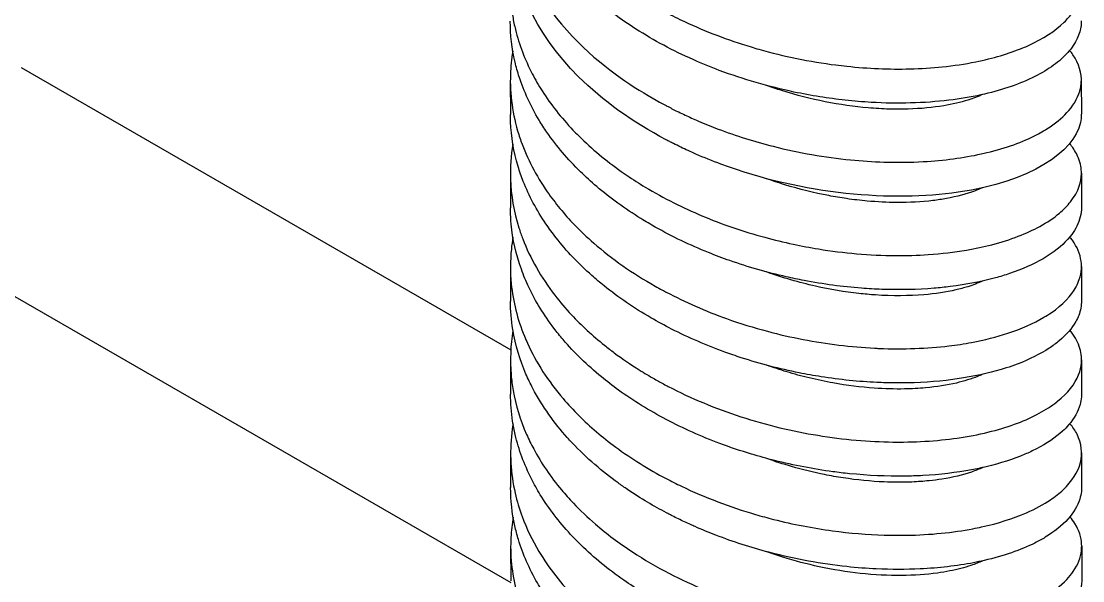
# Model space of a CAD drawing. Header units: millimetres. Extents: x 129 to 6329, y 33 to 3553.
# Drawn here: x 5141.91 to 5179.09, y 3196.58 to 3216.18 of the extents above; entities that cross this region are included whole.
import ezdxf

# ---------------------------------------------------------------- set-up
doc = ezdxf.new("R2010")
doc.units = ezdxf.units.MM
doc.layers.add('vistasIsometricas', color=255, linetype='Continuous')

msp = doc.modelspace()

# ---------------------------------------------------------------- linework, layer by layer
at = {"layer": 'vistasIsometricas', "extrusion": (1e-16, 0.816497, 0.57735)}
for p, q in [((5176.539, 3215.081), (5176.539, 3215.081)), ((5141.909, 3214.561), (5159.057, 3204.677)), ((5159.039, 3214.113), (5159.04, 3212.917)), ((5179.039, 3214.127), (5179.04, 3212.931)), ((5176.541, 3211.813), (5176.541, 3211.813)), ((5159.042, 3210.845), (5159.043, 3209.649)), ((5179.042, 3210.86), (5179.043, 3209.664)), ((5134.838, 3210.478), (5159.052, 3196.521)), ((5159.044, 3207.578), (5159.045, 3206.382)), ((5179.044, 3207.593), (5179.045, 3206.397)), ((5176.546, 3205.278), (5176.546, 3205.278)), ((5159.047, 3204.311), (5159.047, 3203.115)), ((5179.047, 3204.325), (5179.047, 3203.129)), ((5176.548, 3202.011), (5176.548, 3202.011)), ((5159.049, 3201.043), (5159.05, 3199.847)), ((5179.049, 3201.058), (5179.05, 3199.862)), ((5176.551, 3198.744), (5176.551, 3198.744)), ((5169.979, 3198.382), (5169.979, 3198.382)), ((5159.051, 3197.776), (5159.052, 3196.58)), ((5179.051, 3197.79), (5179.052, 3196.595))]:
    msp.add_line(p, q, dxfattribs=at)
at = {"layer": 'vistasIsometricas'}
for points, knots in [([(5179.038, 3216.199), (5179.038, 3216.126), (5179.032, 3216.053), (5178.996, 3215.828), (5178.946, 3215.676), (5178.783, 3215.355), (5178.662, 3215.187), (5178.365, 3214.873), (5178.192, 3214.728), (5177.793, 3214.451), (5177.567, 3214.32), (5177.057, 3214.075), (5176.773, 3213.961), (5176.17, 3213.762), (5175.855, 3213.677), (5175.167, 3213.526), (5174.793, 3213.464), (5173.974, 3213.365), (5173.526, 3213.332), (5172.614, 3213.307), (5172.153, 3213.314), (5171.381, 3213.358), (5171.077, 3213.383), (5170.176, 3213.482), (5169.575, 3213.577), (5168.09, 3213.891), (5167.211, 3214.144), (5166.049, 3214.58), (5165.743, 3214.705), (5165.09, 3214.995), (5164.746, 3215.163), (5164.077, 3215.521), (5163.752, 3215.711), (5163.12, 3216.115), (5162.814, 3216.33), (5162.082, 3216.892), (5161.675, 3217.252), (5161.168, 3217.774), (5161.035, 3217.919), (5160.518, 3218.52), (5160.183, 3218.994), (5159.81, 3219.664), (5159.718, 3219.845), (5159.404, 3220.536), (5159.238, 3221.055), (5159.109, 3221.747), (5159.084, 3221.912), (5159.045, 3222.291), (5159.033, 3222.505), (5159.033, 3222.719)], [0.567244, 0.567244, 0.567244, 0.567244, 0.597818, 0.597818, 0.662002, 0.662002, 0.736098, 0.736098, 0.805451, 0.805451, 0.87485, 0.87485, 0.946097, 0.946097, 1.014149, 1.014149, 1.08593, 1.08593, 1.164423, 1.164423, 1.240005, 1.240005, 1.288315, 1.288315, 1.381503, 1.381503, 1.518174, 1.518174, 1.568093, 1.568093, 1.626419, 1.626419, 1.684942, 1.684942, 1.744433, 1.744433, 1.834211, 1.834211, 1.868039, 1.868039, 1.971599, 1.971599, 2.009346, 2.009346, 2.114075, 2.114075, 2.146803, 2.146803, 2.189036, 2.189036, 2.189036, 2.189036]), ([(5159.121, 3221.683), (5159.12, 3221.675), (5159.119, 3221.667), (5159.117, 3221.66), (5158.778, 3219.595), (5159.527, 3217.828), (5160.471, 3216.545), (5161.42, 3215.255), (5162.547, 3214.418), (5163.381, 3213.878), (5163.841, 3213.581), (5164.221, 3213.372), (5164.494, 3213.228)], [0.180594072, 0.180594072, 0.180594072, 0.180594072, 0.180607589, 0.180607589, 0.180607589, 0.184158757, 0.184158757, 0.184158757, 0.187727821, 0.187727821, 0.187727821, 0.18969353, 0.18969353, 0.18969353, 0.18969353]), ([(5164.494, 3212.032), (5163.328, 3212.647), (5162.281, 3213.395), (5161.431, 3214.241), (5159.902, 3215.763), (5159.057, 3217.607), (5159.043, 3219.452)], [0.808190664, 0.808190664, 0.808190664, 0.808190664, 0.809635748, 0.809635748, 0.809635748, 0.812234197, 0.812234197, 0.812234197, 0.812234197]), ([(5159.124, 3218.416), (5159.096, 3218.254), (5159.075, 3218.091), (5159.015, 3217.402), (5159.036, 3216.874), (5159.15, 3216.197), (5159.182, 3216.043), (5159.349, 3215.363), (5159.546, 3214.845), (5159.913, 3214.14), (5160.029, 3213.94), (5160.458, 3213.266), (5160.82, 3212.808), (5161.358, 3212.242), (5161.486, 3212.114), (5162.074, 3211.557), (5162.58, 3211.153), (5163.336, 3210.639), (5163.549, 3210.503), (5164.091, 3210.176), (5164.425, 3209.993), (5165.087, 3209.661), (5165.413, 3209.511), (5166.459, 3209.07), (5167.199, 3208.817), (5168.282, 3208.523), (5168.615, 3208.442), (5169.242, 3208.309), (5169.535, 3208.254), (5170.279, 3208.133), (5170.726, 3208.078), (5171.627, 3208), (5172.078, 3207.978), (5172.915, 3207.972), (5173.302, 3207.984), (5174.145, 3208.041), (5174.593, 3208.094), (5175.325, 3208.219), (5175.619, 3208.282), (5176.232, 3208.44), (5176.543, 3208.539), (5177.104, 3208.755), (5177.355, 3208.871), (5177.845, 3209.139), (5178.075, 3209.294), (5178.422, 3209.586), (5178.552, 3209.72), (5178.801, 3210.035), (5178.903, 3210.22), (5179.014, 3210.549), (5179.039, 3210.693), (5179.045, 3211.02), (5179.011, 3211.202), (5178.883, 3211.527), (5178.802, 3211.671), (5178.677, 3211.839), (5178.655, 3211.867), (5178.632, 3211.895)], [0.986667, 0.986667, 0.986667, 0.986667, 1.018881, 1.018881, 1.122813, 1.122813, 1.153373, 1.153373, 1.258699, 1.258699, 1.300987, 1.300987, 1.403499, 1.403499, 1.434103, 1.434103, 1.539234, 1.539234, 1.579059, 1.579059, 1.637879, 1.637879, 1.692356, 1.692356, 1.809407, 1.809407, 1.860946, 1.860946, 1.906414, 1.906414, 1.976336, 1.976336, 2.049054, 2.049054, 2.114541, 2.114541, 2.196268, 2.196268, 2.255747, 2.255747, 2.326574, 2.326574, 2.394128, 2.394128, 2.472299, 2.472299, 2.533475, 2.533475, 2.61304, 2.61304, 2.673455, 2.673455, 2.750043, 2.750043, 2.812242, 2.812242, 2.824744, 2.824744, 2.824744, 2.824744]), ([(5164.491, 3216.495), (5164.704, 3216.383), (5164.922, 3216.275), (5165.145, 3216.17), (5165.87, 3215.83), (5166.651, 3215.531), (5167.471, 3215.284), (5167.563, 3215.256), (5167.655, 3215.229), (5167.747, 3215.203), (5168.617, 3214.956), (5169.527, 3214.768), (5170.443, 3214.651), (5170.57, 3214.635), (5170.697, 3214.62), (5170.825, 3214.607), (5171.569, 3214.528), (5172.314, 3214.496), (5173.036, 3214.515), (5173.422, 3214.524), (5173.801, 3214.548), (5174.17, 3214.586), (5174.574, 3214.628), (5174.965, 3214.687), (5175.339, 3214.762), (5175.946, 3214.884), (5176.506, 3215.049), (5176.996, 3215.253), (5177.06, 3215.279), (5177.123, 3215.306), (5177.184, 3215.334), (5177.697, 3215.566), (5178.124, 3215.842), (5178.437, 3216.149), (5178.552, 3216.262), (5178.652, 3216.379), (5178.735, 3216.499), (5178.87, 3216.694), (5178.963, 3216.898), (5179.007, 3217.107), (5179.073, 3217.417), (5179.032, 3217.738), (5178.876, 3218.051), (5178.868, 3218.066), (5178.86, 3218.082), (5178.852, 3218.097), (5178.792, 3218.209), (5178.717, 3218.32), (5178.627, 3218.43)], [0.18391321, 0.18391321, 0.18391321, 0.18391321, 0.18430945, 0.18430945, 0.18430945, 0.18559452, 0.18559452, 0.18559452, 0.18573811, 0.18573811, 0.18573811, 0.18708848, 0.18708848, 0.18708848, 0.18727582, 0.18727582, 0.18727582, 0.18837218, 0.18837218, 0.18837218, 0.18895713, 0.18895713, 0.18895713, 0.18959822, 0.18959822, 0.18959822, 0.19063843, 0.19063843, 0.19063843, 0.19077369, 0.19077369, 0.19077369, 0.19190441, 0.19190441, 0.19190441, 0.19231974, 0.19231974, 0.19231974, 0.19299514, 0.19299514, 0.19299514, 0.19400104, 0.19400104, 0.19400104, 0.19404981, 0.19404981, 0.19404981, 0.19441134, 0.19441134, 0.19441134, 0.19441134]), ([(5179.043, 3209.664), (5179.043, 3209.442), (5178.989, 3209.22), (5178.832, 3208.906), (5178.772, 3208.809), (5178.526, 3208.476), (5178.283, 3208.25), (5177.889, 3207.98), (5177.795, 3207.921), (5177.361, 3207.668), (5176.968, 3207.493), (5176.364, 3207.289), (5176.199, 3207.239), (5175.544, 3207.06), (5175.014, 3206.957), (5174.263, 3206.864), (5174.078, 3206.845), (5173.304, 3206.781), (5172.688, 3206.767), (5171.815, 3206.798), (5171.577, 3206.811), (5170.677, 3206.881), (5170.003, 3206.97), (5169.118, 3207.139), (5168.911, 3207.182), (5168.038, 3207.381), (5167.376, 3207.57), (5166.477, 3207.885), (5166.227, 3207.979), (5165.333, 3208.339), (5164.709, 3208.638), (5163.947, 3209.068), (5163.779, 3209.167), (5163.058, 3209.614), (5162.539, 3209.989), (5161.867, 3210.561), (5161.678, 3210.733), (5161.05, 3211.348), (5160.657, 3211.81), (5160.225, 3212.435), (5160.133, 3212.578), (5159.751, 3213.212), (5159.518, 3213.718), (5159.295, 3214.407), (5159.247, 3214.58), (5159.094, 3215.228), (5159.038, 3215.705), (5159.038, 3216.184)], [18.408549, 18.408549, 18.408549, 18.408549, 18.501825, 18.501825, 18.543899, 18.543899, 18.649225, 18.649225, 18.679628, 18.679628, 18.783341, 18.783341, 18.820444, 18.820444, 18.92501, 18.92501, 18.958478, 18.958478, 19.061918, 19.061918, 19.100173, 19.100173, 19.205018, 19.205018, 19.23719, 19.23719, 19.340198, 19.340198, 19.380303, 19.380303, 19.485477, 19.485477, 19.515823, 19.515823, 19.618266, 19.618266, 19.660882, 19.660882, 19.766212, 19.766212, 19.797025, 19.797025, 19.90128, 19.90128, 19.9361, 19.9361, 20.030568, 20.030568, 20.030568, 20.030568]), ([(5159.126, 3215.148), (5159.125, 3215.141), (5159.124, 3215.133), (5159.122, 3215.125), (5159.078, 3214.859), (5159.052, 3214.592), (5159.043, 3214.323), (5159.019, 3213.62), (5159.117, 3212.911), (5159.336, 3212.215), (5159.36, 3212.139), (5159.386, 3212.063), (5159.413, 3211.986), (5159.628, 3211.378), (5159.938, 3210.781), (5160.334, 3210.209), (5160.61, 3209.811), (5160.928, 3209.424), (5161.285, 3209.054), (5161.498, 3208.833), (5161.725, 3208.618), (5161.965, 3208.409), (5162.598, 3207.857), (5163.321, 3207.351), (5164.109, 3206.906), (5164.194, 3206.858), (5164.279, 3206.811), (5164.365, 3206.764), (5164.409, 3206.74), (5164.464, 3206.711), (5164.498, 3206.693)], [0.197254543, 0.197254543, 0.197254543, 0.197254543, 0.197264307, 0.197264307, 0.197264307, 0.1976048, 0.1976048, 0.1976048, 0.19849635, 0.19849635, 0.19849635, 0.19859429, 0.19859429, 0.19859429, 0.19937819, 0.19937819, 0.19937819, 0.199924273, 0.199924273, 0.199924273, 0.200250628, 0.200250628, 0.200250628, 0.201113949, 0.201113949, 0.201113949, 0.20120658, 0.20120658, 0.20120658, 0.201254256, 0.201254256, 0.201254256, 0.201254256]), ([(5164.494, 3213.228), (5164.498, 3213.226), (5164.54, 3213.204), (5164.563, 3213.192), (5164.686, 3213.128), (5164.811, 3213.065), (5164.936, 3213.004), (5165.086, 3212.931), (5165.236, 3212.86), (5165.389, 3212.792), (5165.467, 3212.757), (5165.546, 3212.722), (5165.626, 3212.688), (5165.854, 3212.59), (5166.085, 3212.496), (5166.319, 3212.408), (5166.949, 3212.169), (5167.597, 3211.967), (5168.249, 3211.801), (5169.151, 3211.572), (5170.063, 3211.414), (5170.952, 3211.327), (5171.348, 3211.287), (5171.74, 3211.262), (5172.125, 3211.25), (5172.598, 3211.235), (5173.059, 3211.241), (5173.504, 3211.266), (5174.23, 3211.307), (5174.912, 3211.399), (5175.53, 3211.534), (5175.598, 3211.549), (5175.665, 3211.564), (5175.732, 3211.58), (5176.401, 3211.741), (5176.989, 3211.955), (5177.473, 3212.206), (5177.644, 3212.295), (5177.802, 3212.388), (5177.947, 3212.486), (5178.212, 3212.664), (5178.431, 3212.856), (5178.602, 3213.056), (5178.814, 3213.306), (5178.951, 3213.569), (5179.008, 3213.835), (5179.022, 3213.9), (5179.031, 3213.964), (5179.036, 3214.028), (5179.06, 3214.361), (5178.961, 3214.695), (5178.743, 3215.012), (5178.709, 3215.062), (5178.671, 3215.113), (5178.63, 3215.163)], [0.189693539, 0.189693539, 0.189693539, 0.189693539, 0.189721944, 0.189721944, 0.189721944, 0.189874166, 0.189874166, 0.189874166, 0.190054803, 0.190054803, 0.190054803, 0.190147908, 0.190147908, 0.190147908, 0.190416075, 0.190416075, 0.190416075, 0.191138621, 0.191138621, 0.191138621, 0.192137676, 0.192137676, 0.192137676, 0.192583712, 0.192583712, 0.192583712, 0.193132581, 0.193132581, 0.193132581, 0.194028803, 0.194028803, 0.194028803, 0.194127455, 0.194127455, 0.194127455, 0.195122334, 0.195122334, 0.195122334, 0.195473894, 0.195473894, 0.195473894, 0.196117234, 0.196117234, 0.196117234, 0.196918985, 0.196918985, 0.196918985, 0.197112111, 0.197112111, 0.197112111, 0.198106988, 0.198106988, 0.198106988, 0.198266466, 0.198266466, 0.198266466, 0.198266466]), ([(5175.574, 3213.616), (5175.421, 3213.545), (5175.251, 3213.48), (5174.811, 3213.342), (5174.528, 3213.275), (5173.839, 3213.16), (5173.422, 3213.119), (5172.759, 3213.099), (5172.538, 3213.099), (5172.071, 3213.112), (5171.826, 3213.126), (5171.086, 3213.19), (5170.581, 3213.261), (5169.564, 3213.464), (5169.055, 3213.594), (5168.369, 3213.81), (5168.189, 3213.87), (5168.011, 3213.934)], [-15.5464152, -15.5464152, -15.5464152, -15.5464152, -15.4968869, -15.4968869, -15.4293089, -15.4293089, -15.3459972, -15.3459972, -15.3060376, -15.3060376, -15.2638716, -15.2638716, -15.1816252, -15.1816252, -15.1012234, -15.1012234, -15.0726813, -15.0726813, -15.0726813, -15.0726813]), ([(5179.045, 3206.397), (5179.045, 3206.223), (5179.012, 3206.05), (5178.918, 3205.806), (5178.884, 3205.734), (5178.712, 3205.426), (5178.515, 3205.197), (5178.152, 3204.895), (5178.037, 3204.81), (5177.597, 3204.521), (5177.222, 3204.333), (5176.668, 3204.124), (5176.54, 3204.079), (5175.955, 3203.892), (5175.455, 3203.773), (5174.714, 3203.653), (5174.509, 3203.625), (5173.723, 3203.537), (5173.113, 3203.506), (5172.28, 3203.514), (5172.082, 3203.52), (5171.244, 3203.558), (5170.588, 3203.624), (5169.668, 3203.769), (5169.41, 3203.815), (5168.472, 3204.003), (5167.794, 3204.18), (5166.934, 3204.458), (5166.742, 3204.524), (5165.909, 3204.826), (5165.286, 3205.095), (5164.443, 3205.524), (5164.201, 3205.656), (5163.379, 3206.133), (5162.829, 3206.508), (5162.178, 3207.03), (5162.035, 3207.151), (5161.426, 3207.69), (5161.005, 3208.133), (5160.516, 3208.758), (5160.398, 3208.92), (5159.961, 3209.563), (5159.696, 3210.06), (5159.427, 3210.744), (5159.367, 3210.918), (5159.158, 3211.611), (5159.068, 3212.136), (5159.042, 3212.748), (5159.04, 3212.832), (5159.04, 3212.917)], [13.542953, 13.542953, 13.542953, 13.542953, 13.615874, 13.615874, 13.64679, 13.64679, 13.749402, 13.749402, 13.791268, 13.791268, 13.896593, 13.896593, 13.926835, 13.926835, 14.030304, 14.030304, 14.068451, 14.068451, 14.173276, 14.173276, 14.205567, 14.205567, 14.308616, 14.308616, 14.348557, 14.348557, 14.453713, 14.453713, 14.48421, 14.48421, 14.586698, 14.586698, 14.629125, 14.629125, 14.73446, 14.73446, 14.765128, 14.765128, 14.869208, 14.869208, 14.904785, 14.904785, 15.008914, 15.008914, 15.044286, 15.044286, 15.148351, 15.148351, 15.165021, 15.165021, 15.165021, 15.165021]), ([(5179.039, 3212.931), (5179.04, 3212.831), (5179.029, 3212.731), (5179.007, 3212.631), (5178.779, 3211.596), (5177.258, 3210.562), (5174.725, 3210.192), (5172.425, 3209.855), (5169.316, 3210.097), (5166.413, 3211.177), (5166.116, 3211.287), (5165.823, 3211.406), (5165.533, 3211.532), (5165.357, 3211.61), (5165.182, 3211.69), (5165.008, 3211.773), (5164.922, 3211.815), (5164.836, 3211.857), (5164.75, 3211.9), (5164.707, 3211.922), (5164.664, 3211.944), (5164.622, 3211.965), (5164.601, 3211.976), (5164.579, 3211.987), (5164.558, 3211.999), (5164.537, 3212.01), (5164.507, 3212.025), (5164.494, 3212.032)], [0.803237419, 0.803237419, 0.803237419, 0.803237419, 0.803454256, 0.803454256, 0.803454256, 0.805695974, 0.805695974, 0.805695974, 0.807730137, 0.807730137, 0.807730137, 0.807937692, 0.807937692, 0.807937692, 0.808064178, 0.808064178, 0.808064178, 0.808127421, 0.808127421, 0.808127421, 0.808159043, 0.808159043, 0.808159043, 0.808174853, 0.808174853, 0.808174853, 0.808190664, 0.808190664, 0.808190664, 0.808190664]), ([(5159.128, 3211.881), (5159.06, 3211.475), (5159.032, 3211.065), (5159.045, 3210.653), (5159.063, 3210.083), (5159.161, 3209.509), (5159.34, 3208.943), (5159.381, 3208.813), (5159.426, 3208.684), (5159.475, 3208.556), (5159.735, 3207.877), (5160.113, 3207.213), (5160.6, 3206.581), (5160.779, 3206.349), (5160.973, 3206.121), (5161.181, 3205.899), (5161.529, 3205.527), (5161.916, 3205.169), (5162.339, 3204.831), (5162.451, 3204.742), (5162.565, 3204.653), (5162.681, 3204.567), (5162.96, 3204.359), (5163.252, 3204.16), (5163.556, 3203.969), (5163.73, 3203.86), (5163.908, 3203.754), (5164.09, 3203.65), (5164.21, 3203.582), (5164.327, 3203.518), (5164.455, 3203.45), (5164.471, 3203.441), (5164.488, 3203.433), (5164.501, 3203.426)], [0.203508438, 0.203508438, 0.203508438, 0.203508438, 0.203973465, 0.203973465, 0.203973465, 0.204616874, 0.204616874, 0.204616874, 0.204764027, 0.204764027, 0.204764027, 0.20554054, 0.20554054, 0.20554054, 0.205825743, 0.205825743, 0.205825743, 0.206303738, 0.206303738, 0.206303738, 0.206430178, 0.206430178, 0.206430178, 0.206732395, 0.206732395, 0.206732395, 0.206905932, 0.206905932, 0.206905932, 0.207020435, 0.207020435, 0.207020435, 0.207034613, 0.207034613, 0.207034613, 0.207034613]), ([(5175.577, 3210.348), (5175.49, 3210.308), (5175.397, 3210.27), (5175.014, 3210.128), (5174.683, 3210.039), (5174.163, 3209.945), (5174.006, 3209.921), (5173.447, 3209.854), (5173.017, 3209.83), (5172.233, 3209.835), (5171.892, 3209.852), (5171.303, 3209.905), (5171.061, 3209.933), (5170.609, 3209.998), (5170.401, 3210.033), (5169.682, 3210.17), (5169.165, 3210.297), (5168.437, 3210.52), (5168.225, 3210.591), (5168.014, 3210.667)], [-13.6785138, -13.6785138, -13.6785138, -13.6785138, -13.6504133, -13.6504133, -13.5681724, -13.5681724, -13.5345559, -13.5345559, -13.452846, -13.452846, -13.3938751, -13.3938751, -13.3539182, -13.3539182, -13.3202884, -13.3202884, -13.2386051, -13.2386051, -13.2048343, -13.2048343, -13.2048343, -13.2048343]), ([(5179.047, 3203.129), (5179.047, 3203.094), (5179.046, 3203.059), (5179.036, 3202.934), (5179.021, 3202.844), (5178.928, 3202.511), (5178.794, 3202.27), (5178.53, 3201.965), (5178.458, 3201.892), (5178.136, 3201.596), (5177.831, 3201.388), (5177.338, 3201.134), (5177.203, 3201.071), (5176.66, 3200.84), (5176.206, 3200.693), (5175.539, 3200.535), (5175.368, 3200.499), (5174.66, 3200.367), (5174.087, 3200.299), (5173.274, 3200.255), (5173.06, 3200.248), (5172.223, 3200.238), (5171.578, 3200.266), (5170.724, 3200.352), (5170.529, 3200.375), (5169.658, 3200.492), (5168.976, 3200.622), (5168.025, 3200.861), (5167.754, 3200.936), (5167.11, 3201.13), (5166.739, 3201.255), (5165.727, 3201.635), (5165.1, 3201.914), (5163.909, 3202.542), (5163.349, 3202.887), (5162.622, 3203.412), (5162.423, 3203.566), (5161.733, 3204.132), (5161.284, 3204.568), (5160.778, 3205.16), (5160.671, 3205.293), (5160.218, 3205.888), (5159.923, 3206.367), (5159.591, 3207.07), (5159.503, 3207.281), (5159.24, 3208.013), (5159.12, 3208.541), (5159.055, 3209.232), (5159.046, 3209.391), (5159.043, 3209.583), (5159.043, 3209.616), (5159.043, 3209.649)], [0.567316, 0.567316, 0.567316, 0.567316, 0.582137, 0.582137, 0.61975, 0.61975, 0.72334, 0.72334, 0.757267, 0.757267, 0.861726, 0.861726, 0.89845, 0.89845, 1.00225, 1.00225, 1.036818, 1.036818, 1.141129, 1.141129, 1.177333, 1.177333, 1.281257, 1.281257, 1.311812, 1.311812, 1.417138, 1.417138, 1.459416, 1.459416, 1.518033, 1.518033, 1.621949, 1.621949, 1.724833, 1.724833, 1.765475, 1.765475, 1.870712, 1.870712, 1.900587, 1.900587, 2.002899, 2.002899, 2.046111, 2.046111, 2.151423, 2.151423, 2.182678, 2.182678, 2.189263, 2.189263, 2.189263, 2.189263]), ([(5159.131, 3208.614), (5159.108, 3208.476), (5159.089, 3208.338), (5159.075, 3208.2), (5159.035, 3207.795), (5159.034, 3207.388), (5159.073, 3206.983), (5159.134, 3206.363), (5159.289, 3205.747), (5159.533, 3205.148), (5159.567, 3205.065), (5159.602, 3204.983), (5159.64, 3204.901), (5159.946, 3204.224), (5160.368, 3203.572), (5160.889, 3202.961), (5161.062, 3202.759), (5161.245, 3202.561), (5161.439, 3202.368), (5161.831, 3201.978), (5162.264, 3201.609), (5162.731, 3201.264), (5163.279, 3200.86), (5163.874, 3200.49), (5164.503, 3200.158)], [0.208284934, 0.208284934, 0.208284934, 0.208284934, 0.208479703, 0.208479703, 0.208479703, 0.20905068, 0.20905068, 0.20905068, 0.209924792, 0.209924792, 0.209924792, 0.210045545, 0.210045545, 0.210045545, 0.211040414, 0.211040414, 0.211040414, 0.211369881, 0.211369881, 0.211369881, 0.212035304, 0.212035304, 0.212035304, 0.21281497, 0.21281497, 0.21281497, 0.21281497]), ([(5164.498, 3206.693), (5165.167, 3206.341), (5165.877, 3206.03), (5166.612, 3205.767), (5167.082, 3205.598), (5167.563, 3205.449), (5168.049, 3205.32), (5168.46, 3205.21), (5168.876, 3205.115), (5169.291, 3205.035), (5170.132, 3204.873), (5170.974, 3204.771), (5171.791, 3204.729), (5171.845, 3204.726), (5171.899, 3204.724), (5171.953, 3204.722), (5172.81, 3204.686), (5173.637, 3204.717), (5174.402, 3204.809), (5174.674, 3204.842), (5174.938, 3204.882), (5175.193, 3204.93), (5175.648, 3205.015), (5176.073, 3205.123), (5176.463, 3205.251), (5176.944, 3205.409), (5177.369, 3205.598), (5177.728, 3205.81), (5177.818, 3205.863), (5177.903, 3205.917), (5177.984, 3205.973), (5178.386, 3206.249), (5178.681, 3206.558), (5178.856, 3206.882), (5178.902, 3206.967), (5178.939, 3207.053), (5178.968, 3207.139), (5179.05, 3207.38), (5179.066, 3207.627), (5179.015, 3207.872), (5178.964, 3208.119), (5178.845, 3208.363), (5178.659, 3208.597), (5178.651, 3208.608), (5178.643, 3208.618), (5178.635, 3208.628)], [0.201254257, 0.201254257, 0.201254257, 0.201254257, 0.202182756, 0.202182756, 0.202182756, 0.202777176, 0.202777176, 0.202777176, 0.203281153, 0.203281153, 0.203281153, 0.204300096, 0.204300096, 0.204300096, 0.204367281, 0.204367281, 0.204367281, 0.205441574, 0.205441574, 0.205441574, 0.205823016, 0.205823016, 0.205823016, 0.206504429, 0.206504429, 0.206504429, 0.207345936, 0.207345936, 0.207345936, 0.207556159, 0.207556159, 0.207556159, 0.208597128, 0.208597128, 0.208597128, 0.208868856, 0.208868856, 0.208868856, 0.209627677, 0.209627677, 0.209627677, 0.210391776, 0.210391776, 0.210391776, 0.210424959, 0.210424959, 0.210424959, 0.210424959]), ([(5175.579, 3207.081), (5175.423, 3207.009), (5175.249, 3206.943), (5174.927, 3206.843), (5174.788, 3206.805), (5174.303, 3206.693), (5173.927, 3206.635), (5172.999, 3206.558), (5172.431, 3206.553), (5171.639, 3206.606), (5171.445, 3206.624), (5170.752, 3206.701), (5170.242, 3206.786), (5169.155, 3207.031), (5168.582, 3207.196), (5168.016, 3207.4)], [-16.7924171, -16.7924171, -16.7924171, -16.7924171, -16.74199, -16.74199, -16.7069879, -16.7069879, -16.6265678, -16.6265678, -16.5238745, -16.5238745, -16.4913589, -16.4913589, -16.409115, -16.409115, -16.3185474, -16.3185474, -16.3185474, -16.3185474]), ([(5164.504, 3198.963), (5164.081, 3199.185), (5163.619, 3199.454), (5163.138, 3199.781), (5163.03, 3199.854), (5162.922, 3199.93), (5162.813, 3200.009), (5162.273, 3200.401), (5161.718, 3200.867), (5161.198, 3201.421), (5161.143, 3201.48), (5161.089, 3201.539), (5161.035, 3201.599), (5160.583, 3202.104), (5160.165, 3202.679), (5159.827, 3203.322), (5159.742, 3203.485), (5159.662, 3203.652), (5159.588, 3203.823), (5159.378, 3204.311), (5159.217, 3204.834), (5159.127, 3205.386), (5159.074, 3205.708), (5159.045, 3206.041), (5159.045, 3206.382)], [0.785069329, 0.785069329, 0.785069329, 0.785069329, 0.786603793, 0.786603793, 0.786603793, 0.786947603, 0.786947603, 0.786947603, 0.788647042, 0.788647042, 0.788647042, 0.788825881, 0.788825881, 0.788825881, 0.790324944, 0.790324944, 0.790324944, 0.79070416, 0.79070416, 0.79070416, 0.791783126, 0.791783126, 0.791783126, 0.792414242, 0.792414242, 0.792414242, 0.792414242]), ([(5159.133, 3205.346), (5159.046, 3204.831), (5159.025, 3204.313), (5159.084, 3203.614), (5159.107, 3203.432), (5159.23, 3202.728), (5159.387, 3202.211), (5159.685, 3201.534), (5159.768, 3201.365), (5160.123, 3200.7), (5160.45, 3200.22), (5160.965, 3199.605), (5161.104, 3199.45), (5161.488, 3199.046), (5161.745, 3198.802), (5162.419, 3198.221), (5162.853, 3197.895), (5163.728, 3197.321), (5164.161, 3197.069), (5165.023, 3196.623), (5165.449, 3196.426), (5166.239, 3196.101), (5166.599, 3195.968), (5167.432, 3195.688), (5167.908, 3195.551), (5168.76, 3195.341), (5169.134, 3195.261), (5169.885, 3195.125), (5170.26, 3195.069), (5170.957, 3194.987), (5171.279, 3194.958), (5172.406, 3194.888), (5173.186, 3194.896), (5174.5, 3195.006), (5175.049, 3195.088), (5175.748, 3195.243), (5175.935, 3195.289), (5176.595, 3195.476), (5177.025, 3195.639), (5177.51, 3195.88), (5177.615, 3195.937), (5178.047, 3196.189), (5178.32, 3196.402), (5178.617, 3196.718), (5178.692, 3196.811), (5178.921, 3197.145), (5179.017, 3197.393), (5179.051, 3197.716), (5179.053, 3197.787), (5179.037, 3198.105), (5178.958, 3198.349), (5178.764, 3198.667), (5178.707, 3198.747), (5178.642, 3198.826)], [0.986353, 0.986353, 0.986353, 0.986353, 1.088574, 1.088574, 1.12446, 1.12446, 1.228459, 1.228459, 1.263648, 1.263648, 1.367812, 1.367812, 1.403531, 1.403531, 1.462854, 1.462854, 1.550202, 1.550202, 1.628003, 1.628003, 1.699202, 1.699202, 1.756858, 1.756858, 1.831068, 1.831068, 1.889007, 1.889007, 1.947322, 1.947322, 1.998211, 1.998211, 2.12781, 2.12781, 2.231003, 2.231003, 2.270306, 2.270306, 2.375357, 2.375357, 2.406454, 2.406454, 2.509119, 2.509119, 2.550734, 2.550734, 2.656045, 2.656045, 2.686096, 2.686096, 2.789243, 2.789243, 2.824661, 2.824661, 2.824661, 2.824661]), ([(5164.501, 3203.426), (5164.522, 3203.415), (5164.543, 3203.403), (5164.564, 3203.392), (5165.374, 3202.97), (5166.236, 3202.614), (5167.115, 3202.329), (5167.567, 3202.182), (5168.024, 3202.054), (5168.481, 3201.944), (5168.923, 3201.837), (5169.367, 3201.748), (5169.807, 3201.676), (5170.71, 3201.528), (5171.599, 3201.452), (5172.442, 3201.441), (5172.46, 3201.441), (5172.478, 3201.441), (5172.496, 3201.441), (5173.328, 3201.433), (5174.115, 3201.49), (5174.831, 3201.601), (5175.207, 3201.659), (5175.563, 3201.732), (5175.896, 3201.817), (5176.219, 3201.901), (5176.521, 3201.996), (5176.8, 3202.101), (5177.357, 3202.313), (5177.82, 3202.566), (5178.176, 3202.844), (5178.186, 3202.852), (5178.195, 3202.859), (5178.205, 3202.867), (5178.569, 3203.157), (5178.817, 3203.475), (5178.945, 3203.8), (5178.998, 3203.936), (5179.03, 3204.073), (5179.042, 3204.211), (5179.058, 3204.406), (5179.032, 3204.601), (5178.965, 3204.792), (5178.897, 3204.987), (5178.787, 3205.177), (5178.637, 3205.36)], [0.207034613, 0.207034613, 0.207034613, 0.207034613, 0.207057392, 0.207057392, 0.207057392, 0.207924519, 0.207924519, 0.207924519, 0.20836952, 0.20836952, 0.20836952, 0.208800495, 0.208800495, 0.208800495, 0.209685549, 0.209685549, 0.209685549, 0.209704427, 0.209704427, 0.209704427, 0.210580001, 0.210580001, 0.210580001, 0.211039334, 0.211039334, 0.211039334, 0.211484172, 0.211484172, 0.211484172, 0.212374241, 0.212374241, 0.212374241, 0.212398338, 0.212398338, 0.212398338, 0.21332287, 0.21332287, 0.21332287, 0.213709148, 0.213709148, 0.213709148, 0.214258148, 0.214258148, 0.214258148, 0.214815694, 0.214815694, 0.214815694, 0.214815694]), ([(5175.582, 3203.814), (5175.525, 3203.788), (5175.466, 3203.762), (5175.186, 3203.65), (5174.938, 3203.573), (5174.337, 3203.432), (5173.974, 3203.375), (5173.345, 3203.318), (5173.097, 3203.304), (5172.502, 3203.294), (5172.148, 3203.303), (5171.317, 3203.363), (5170.834, 3203.422), (5170.063, 3203.561), (5169.783, 3203.62), (5169.241, 3203.751), (5168.98, 3203.822), (5168.485, 3203.971), (5168.251, 3204.049), (5168.018, 3204.132)], [-17.413702, -17.413702, -17.413702, -17.413702, -17.3954507, -17.3954507, -17.3298947, -17.3298947, -17.2517942, -17.2517942, -17.2046708, -17.2046708, -17.1424679, -17.1424679, -17.0632298, -17.0632298, -17.018545, -17.018545, -16.977274, -16.977274, -16.9400348, -16.9400348, -16.9400348, -16.9400348]), ([(5179.052, 3196.595), (5179.052, 3196.528), (5179.047, 3196.462), (5179.001, 3196.145), (5178.896, 3195.898), (5178.672, 3195.591), (5178.616, 3195.522), (5178.347, 3195.229), (5178.078, 3195.015), (5177.617, 3194.741), (5177.474, 3194.664), (5176.939, 3194.408), (5176.5, 3194.248), (5175.871, 3194.078), (5175.727, 3194.042), (5175.071, 3193.896), (5174.522, 3193.813), (5173.725, 3193.745), (5173.508, 3193.731), (5172.674, 3193.697), (5172.033, 3193.708), (5171.17, 3193.774), (5170.963, 3193.793), (5170.097, 3193.889), (5169.431, 3193.999), (5168.51, 3194.205), (5168.256, 3194.268), (5167.328, 3194.518), (5166.662, 3194.739), (5165.824, 3195.075), (5165.635, 3195.155), (5164.829, 3195.514), (5164.235, 3195.824), (5163.449, 3196.307), (5163.228, 3196.451), (5162.47, 3196.979), (5161.971, 3197.388), (5161.395, 3197.95), (5161.271, 3198.077), (5160.742, 3198.648), (5160.387, 3199.113), (5159.978, 3199.779), (5159.874, 3199.965), (5159.525, 3200.656), (5159.334, 3201.174), (5159.175, 3201.856), (5159.145, 3202.014), (5159.072, 3202.485), (5159.048, 3202.8), (5159.047, 3203.115)], [15.164651, 15.164651, 15.164651, 15.164651, 15.192563, 15.192563, 15.297652, 15.297652, 15.328511, 15.328511, 15.431101, 15.431101, 15.473034, 15.473034, 15.578354, 15.578354, 15.608651, 15.608651, 15.7122, 15.7122, 15.749977, 15.749977, 15.85471, 15.85471, 15.887403, 15.887403, 15.990581, 15.990581, 16.029938, 16.029938, 16.134997, 16.134997, 16.16604, 16.16604, 16.268687, 16.268687, 16.31037, 16.31037, 16.415682, 16.415682, 16.445787, 16.445787, 16.549026, 16.549026, 16.588125, 16.588125, 16.693138, 16.693138, 16.724435, 16.724435, 16.7866, 16.7866, 16.7866, 16.7866]), ([(5159.136, 3202.079), (5159.128, 3202.034), (5159.121, 3201.989), (5159.114, 3201.944), (5159.106, 3201.883), (5159.098, 3201.823), (5159.091, 3201.763), (5159.009, 3201.061), (5159.048, 3200.349), (5159.209, 3199.647), (5159.272, 3199.373), (5159.354, 3199.1), (5159.454, 3198.829), (5159.608, 3198.414), (5159.804, 3198.005), (5160.042, 3197.607), (5160.39, 3197.025), (5160.825, 3196.466), (5161.337, 3195.941), (5161.4, 3195.876), (5161.465, 3195.812), (5161.53, 3195.748), (5161.912, 3195.377), (5162.333, 3195.023), (5162.787, 3194.692), (5163.037, 3194.51), (5163.296, 3194.335), (5163.564, 3194.167), (5163.582, 3194.155), (5163.6, 3194.144), (5163.618, 3194.133), (5163.761, 3194.044), (5163.908, 3193.957), (5164.056, 3193.872), (5164.204, 3193.787), (5164.37, 3193.696), (5164.508, 3193.624)], [0.220214292, 0.220214292, 0.220214292, 0.220214292, 0.22027388, 0.22027388, 0.22027388, 0.220353278, 0.220353278, 0.220353278, 0.221278934, 0.221278934, 0.221278934, 0.221641133, 0.221641133, 0.221641133, 0.222197252, 0.222197252, 0.222197252, 0.223008386, 0.223008386, 0.223008386, 0.223108355, 0.223108355, 0.223108355, 0.223692012, 0.223692012, 0.223692012, 0.224012443, 0.224012443, 0.224012443, 0.224033825, 0.224033825, 0.224033825, 0.224204732, 0.224204732, 0.224204732, 0.224375639, 0.224375639, 0.224375639, 0.224375639]), ([(5164.503, 3200.158), (5164.677, 3200.067), (5164.853, 3199.978), (5165.032, 3199.893), (5165.857, 3199.497), (5166.732, 3199.166), (5167.624, 3198.905), (5167.835, 3198.843), (5168.046, 3198.786), (5168.259, 3198.732), (5168.945, 3198.558), (5169.637, 3198.425), (5170.32, 3198.332), (5170.935, 3198.249), (5171.544, 3198.199), (5172.134, 3198.181), (5172.401, 3198.172), (5172.664, 3198.171), (5172.923, 3198.175), (5173.754, 3198.19), (5174.537, 3198.269), (5175.244, 3198.404), (5175.344, 3198.423), (5175.443, 3198.443), (5175.54, 3198.465), (5176.128, 3198.594), (5176.659, 3198.762), (5177.116, 3198.962), (5177.432, 3199.1), (5177.714, 3199.252), (5177.957, 3199.416), (5178.123, 3199.528), (5178.272, 3199.646), (5178.401, 3199.767), (5178.72, 3200.066), (5178.925, 3200.39), (5179.007, 3200.72), (5179.089, 3201.05), (5179.05, 3201.387), (5178.889, 3201.711), (5178.825, 3201.841), (5178.742, 3201.969), (5178.639, 3202.093)], [0.212814971, 0.212814971, 0.212814971, 0.212814971, 0.21303017, 0.21303017, 0.21303017, 0.214025037, 0.214025037, 0.214025037, 0.214260056, 0.214260056, 0.214260056, 0.215019916, 0.215019916, 0.215019916, 0.215705141, 0.215705141, 0.215705141, 0.216014792, 0.216014792, 0.216014792, 0.217009659, 0.217009659, 0.217009659, 0.217150227, 0.217150227, 0.217150227, 0.218004533, 0.218004533, 0.218004533, 0.218595312, 0.218595312, 0.218595312, 0.218999419, 0.218999419, 0.218999419, 0.219994285, 0.219994285, 0.219994285, 0.220989156, 0.220989156, 0.220989156, 0.221387847, 0.221387847, 0.221387847, 0.221387847]), ([(5175.584, 3200.546), (5175.463, 3200.491), (5175.332, 3200.439), (5174.889, 3200.288), (5174.543, 3200.203), (5174.012, 3200.119), (5173.861, 3200.1), (5173.513, 3200.064), (5173.313, 3200.049), (5172.794, 3200.027), (5172.467, 3200.027), (5171.669, 3200.062), (5171.189, 3200.109), (5170.482, 3200.218), (5170.266, 3200.256), (5169.664, 3200.377), (5169.277, 3200.472), (5168.598, 3200.668), (5168.308, 3200.762), (5168.02, 3200.865)], [-18.0361423, -18.0361423, -18.0361423, -18.0361423, -17.9971702, -17.9971702, -17.9138166, -17.9138166, -17.8823751, -17.8823751, -17.8434367, -17.8434367, -17.7846139, -17.7846139, -17.7047206, -17.7047206, -17.6699154, -17.6699154, -17.6085283, -17.6085283, -17.5624812, -17.5624812, -17.5624812, -17.5624812]), ([(5179.055, 3193.327), (5179.055, 3193.327), (5179.055, 3193.327), (5179.055, 3193.077), (5178.986, 3192.829), (5178.807, 3192.51), (5178.756, 3192.433), (5178.522, 3192.124), (5178.281, 3191.902), (5177.868, 3191.621), (5177.75, 3191.548), (5177.274, 3191.284), (5176.867, 3191.111), (5176.266, 3190.919), (5176.119, 3190.876), (5175.486, 3190.709), (5174.96, 3190.609), (5174.18, 3190.516), (5173.959, 3190.495), (5173.132, 3190.437), (5172.501, 3190.43), (5171.658, 3190.471), (5171.465, 3190.483), (5170.625, 3190.552), (5169.966, 3190.641), (5169.032, 3190.822), (5168.76, 3190.88), (5167.809, 3191.109), (5167.136, 3191.312), (5166.288, 3191.624), (5166.1, 3191.697), (5165.277, 3192.034), (5164.664, 3192.33), (5163.874, 3192.78), (5163.67, 3192.903), (5162.91, 3193.388), (5162.388, 3193.778), (5161.764, 3194.33), (5161.618, 3194.466), (5161.041, 3195.036), (5160.656, 3195.49), (5160.208, 3196.142), (5160.095, 3196.321), (5159.703, 3196.997), (5159.479, 3197.507), (5159.274, 3198.187), (5159.232, 3198.347), (5159.099, 3198.952), (5159.05, 3199.399), (5159.05, 3199.847)], [10.298917, 10.298917, 10.298917, 10.298917, 10.299023, 10.299023, 10.40354, 10.40354, 10.437222, 10.437222, 10.540733, 10.540733, 10.578688, 10.578688, 10.683466, 10.683466, 10.715964, 10.715964, 10.819079, 10.819079, 10.858721, 10.858721, 10.96383, 10.96383, 10.994602, 10.994602, 11.097169, 11.097169, 11.139226, 11.139226, 11.244554, 11.244554, 11.274942, 11.274942, 11.378633, 11.378633, 11.415831, 11.415831, 11.520421, 11.520421, 11.553782, 11.553782, 11.657186, 11.657186, 11.695598, 11.695598, 11.800479, 11.800479, 11.832484, 11.832484, 11.920949, 11.920949, 11.920949, 11.920949]), ([(5179.05, 3199.862), (5179.05, 3199.812), (5179.047, 3199.762), (5179.042, 3199.713), (5179.032, 3199.62), (5179.012, 3199.529), (5178.983, 3199.437), (5178.908, 3199.199), (5178.77, 3198.965), (5178.571, 3198.744), (5178.367, 3198.516), (5178.1, 3198.3), (5177.775, 3198.104), (5177.66, 3198.034), (5177.538, 3197.967), (5177.409, 3197.903), (5176.913, 3197.654), (5176.315, 3197.446), (5175.64, 3197.291), (5175.516, 3197.263), (5175.39, 3197.236), (5175.261, 3197.211), (5174.681, 3197.1), (5174.053, 3197.026), (5173.392, 3196.994), (5172.897, 3196.971), (5172.383, 3196.971), (5171.858, 3196.996), (5171.519, 3197.012), (5171.175, 3197.038), (5170.828, 3197.075), (5169.937, 3197.17), (5169.028, 3197.335), (5168.135, 3197.568), (5168.12, 3197.572), (5168.106, 3197.576), (5168.091, 3197.579), (5167.464, 3197.745), (5166.844, 3197.944), (5166.243, 3198.176), (5165.994, 3198.271), (5165.749, 3198.372), (5165.508, 3198.478), (5165.457, 3198.501), (5165.406, 3198.523), (5165.356, 3198.546), (5165.211, 3198.612), (5165.067, 3198.679), (5164.925, 3198.749), (5164.854, 3198.784), (5164.783, 3198.819), (5164.713, 3198.854), (5164.673, 3198.875), (5164.632, 3198.896), (5164.592, 3198.917), (5164.565, 3198.93), (5164.543, 3198.942), (5164.512, 3198.958), (5164.508, 3198.96), (5164.505, 3198.962), (5164.504, 3198.963)], [0.77708101, 0.77708101, 0.77708101, 0.77708101, 0.777234231, 0.777234231, 0.777234231, 0.777518962, 0.777518962, 0.777518962, 0.778263125, 0.778263125, 0.778263125, 0.779029035, 0.779029035, 0.779029035, 0.779300648, 0.779300648, 0.779300648, 0.780347028, 0.780347028, 0.780347028, 0.780539107, 0.780539107, 0.780539107, 0.78140251, 0.78140251, 0.78140251, 0.78204918, 0.78204918, 0.78204918, 0.782467337, 0.782467337, 0.782467337, 0.783541729, 0.783541729, 0.783541729, 0.783559252, 0.783559252, 0.783559252, 0.784314288, 0.784314288, 0.784314288, 0.784625982, 0.784625982, 0.784625982, 0.784691806, 0.784691806, 0.784691806, 0.784880565, 0.784880565, 0.784880565, 0.784974945, 0.784974945, 0.784974945, 0.785029647, 0.785029647, 0.785029647, 0.785065524, 0.785065524, 0.785065524, 0.785069324, 0.785069324, 0.785069324, 0.785069324]), ([(5159.138, 3198.811), (5159.098, 3198.572), (5159.072, 3198.333), (5159.059, 3198.093), (5159.056, 3198.024), (5159.053, 3197.954), (5159.052, 3197.885), (5159.041, 3197.242), (5159.131, 3196.604), (5159.316, 3195.983), (5159.42, 3195.633), (5159.553, 3195.289), (5159.715, 3194.953), (5159.876, 3194.616), (5160.065, 3194.288), (5160.28, 3193.969), (5160.661, 3193.403), (5161.122, 3192.867), (5161.648, 3192.37), (5161.724, 3192.298), (5161.802, 3192.227), (5161.881, 3192.157), (5162.514, 3191.592), (5163.232, 3191.082), (5164.003, 3190.637), (5164.17, 3190.54), (5164.339, 3190.447), (5164.51, 3190.356)], [0.225012785, 0.225012785, 0.225012785, 0.225012785, 0.225382613, 0.225382613, 0.225382613, 0.225490194, 0.225490194, 0.225490194, 0.226484794, 0.226484794, 0.226484794, 0.227045459, 0.227045459, 0.227045459, 0.227605301, 0.227605301, 0.227605301, 0.228600724, 0.228600724, 0.228600724, 0.228745023, 0.228745023, 0.228745023, 0.229905024, 0.229905024, 0.229905024, 0.230155989, 0.230155989, 0.230155989, 0.230155989]), ([(5175.586, 3197.279), (5175.459, 3197.22), (5175.32, 3197.166), (5174.947, 3197.041), (5174.7, 3196.976), (5174.293, 3196.896), (5174.15, 3196.872), (5173.612, 3196.798), (5173.188, 3196.767), (5172.279, 3196.76), (5171.796, 3196.784), (5170.825, 3196.89), (5170.342, 3196.968), (5169.431, 3197.165), (5169.006, 3197.277), (5168.395, 3197.468), (5168.209, 3197.531), (5168.023, 3197.597)], [-16.1684482, -16.1684482, -16.1684482, -16.1684482, -16.1273629, -16.1273629, -16.0661827, -16.0661827, -16.0349433, -16.0349433, -15.9527616, -15.9527616, -15.8696089, -15.8696089, -15.7916133, -15.7916133, -15.7244472, -15.7244472, -15.6947508, -15.6947508, -15.6947508, -15.6947508])]:
    msp.add_open_spline(points, degree=3, knots=knots, dxfattribs=at)
for points in [[(5166.147, 3215.74), (5166.148, 3215.74), (5166.148, 3215.74), (5166.148, 3215.74)], [(5177.956, 3215.76), (5177.956, 3215.76), (5177.956, 3215.76), (5177.956, 3215.76)], [(5167.603, 3215.245), (5167.603, 3215.245), (5167.603, 3215.245), (5167.603, 3215.245)], [(5176.17, 3214.964), (5176.17, 3214.964), (5176.17, 3214.964), (5176.17, 3214.965)], [(5162.847, 3214.242), (5162.847, 3214.242), (5162.847, 3214.242), (5162.847, 3214.242)], [(5159.259, 3212.479), (5159.259, 3212.479), (5159.259, 3212.479), (5159.259, 3212.479)], [(5166.15, 3212.473), (5166.15, 3212.473), (5166.15, 3212.473), (5166.151, 3212.473)], [(5177.958, 3212.493), (5177.958, 3212.493), (5177.958, 3212.493), (5177.958, 3212.493)], [(5167.605, 3211.977), (5167.605, 3211.977), (5167.605, 3211.977), (5167.605, 3211.977)], [(5176.172, 3211.697), (5176.172, 3211.697), (5176.172, 3211.697), (5176.173, 3211.697)], [(5162.849, 3210.975), (5162.849, 3210.975), (5162.849, 3210.975), (5162.849, 3210.975)], [(5159.261, 3209.212), (5159.261, 3209.212), (5159.261, 3209.212), (5159.261, 3209.212)], [(5176.175, 3208.43), (5176.175, 3208.43), (5176.175, 3208.43), (5176.175, 3208.43)], [(5162.852, 3207.708), (5162.852, 3207.708), (5162.851, 3207.708), (5162.851, 3207.708)], [(5159.264, 3205.945), (5159.264, 3205.945), (5159.264, 3205.945), (5159.264, 3205.944)], [(5166.155, 3205.938), (5166.155, 3205.938), (5166.155, 3205.938), (5166.155, 3205.938)], [(5177.963, 3205.958), (5177.963, 3205.958), (5177.963, 3205.958), (5177.963, 3205.958)], [(5167.61, 3205.442), (5167.61, 3205.442), (5167.61, 3205.442), (5167.61, 3205.442)], [(5176.177, 3205.162), (5176.177, 3205.162), (5176.177, 3205.162), (5176.177, 3205.162)], [(5162.854, 3204.44), (5162.854, 3204.44), (5162.854, 3204.44), (5162.854, 3204.44)], [(5159.266, 3202.677), (5159.266, 3202.677), (5159.266, 3202.677), (5159.266, 3202.677)], [(5166.157, 3202.671), (5166.157, 3202.671), (5166.157, 3202.671), (5166.158, 3202.671)], [(5177.965, 3202.691), (5177.965, 3202.691), (5177.965, 3202.691), (5177.965, 3202.691)], [(5167.612, 3202.175), (5167.612, 3202.175), (5167.612, 3202.175), (5167.612, 3202.175)], [(5176.179, 3201.895), (5176.179, 3201.895), (5176.18, 3201.895), (5176.18, 3201.895)], [(5162.856, 3201.173), (5162.856, 3201.173), (5162.856, 3201.173), (5162.856, 3201.173)], [(5159.268, 3199.409), (5159.268, 3199.409), (5159.268, 3199.409), (5159.268, 3199.409)], [(5166.159, 3199.404), (5166.159, 3199.404), (5166.159, 3199.403), (5166.16, 3199.403)], [(5177.968, 3199.423), (5177.968, 3199.423), (5177.968, 3199.423), (5177.968, 3199.423)], [(5167.615, 3198.908), (5167.615, 3198.908), (5167.615, 3198.908), (5167.615, 3198.908)], [(5176.182, 3198.628), (5176.182, 3198.628), (5176.182, 3198.628), (5176.182, 3198.628)]]:
    msp.add_open_spline(points, degree=3, dxfattribs=at)

doc.saveas('drawing.dxf')
